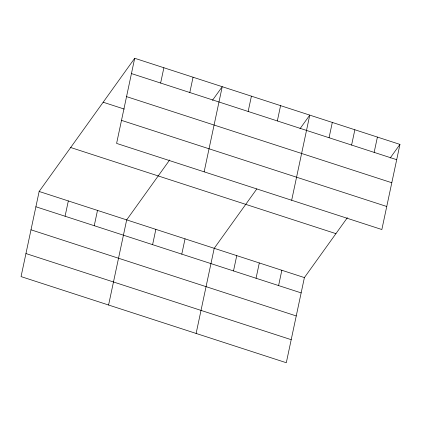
<?xml version="1.0" encoding="UTF-8"?>
<svg xmlns="http://www.w3.org/2000/svg" width="421" height="421" viewBox="0 0 421 421"><rect width="100%" height="100%" fill="white"/><g stroke="black" fill="none" stroke-linecap="round" stroke-linejoin="round"><path stroke-width="0.63" d="M134.699 58.272L116.601 143.408L381.852 229.534L399.95 144.403L134.699 58.272L39.148 191.466L21.05 276.597L286.301 362.728L304.399 277.592L347.372 217.689M65.071 216.236L68.323 200.938M94.251 225.709L97.498 210.411M108.581 305.02L126.679 219.888L169.658 159.98M160.627 83.048L163.874 67.749M152.602 244.659L155.854 229.361M189.803 92.52L193.055 77.222M181.783 254.131L185.035 238.833M204.138 171.831L222.23 86.694L212.473 100.303M196.118 333.443L214.21 248.311L256.821 188.918M248.158 111.47L251.411 96.172M233.508 270.929L236.755 255.631M277.334 120.943L280.586 105.645M256.052 278.249L259.304 262.951M291.669 200.254L309.767 115.117L300.005 128.726M278.597 285.57L281.849 270.271M329.059 137.741L332.311 122.443M351.603 145.061L354.856 129.763M374.153 152.381L377.405 137.083M390.188 158.007L399.95 144.403M131.447 73.57L396.698 159.701M126.547 96.62L391.798 182.746M103.166 102.224L124.274 109.081M121.501 120.359L386.752 206.49M70.681 147.513L335.926 233.639M39.148 191.466L304.399 277.592M35.896 206.764L301.147 292.895M30.996 229.808L296.247 315.939M25.949 253.553L291.2 339.679"/></g></svg>
